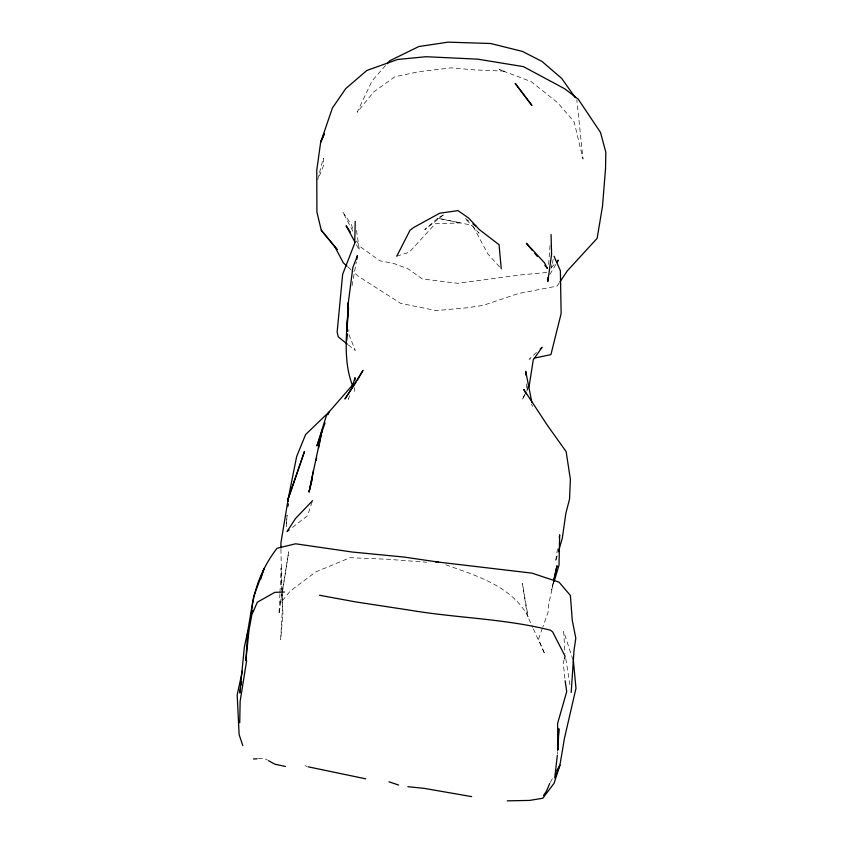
<?xml version="1.0" encoding="UTF-8"?>
<svg xmlns="http://www.w3.org/2000/svg" width="843" height="843" viewBox="0 0 843 843"><rect width="100%" height="100%" fill="white"/><g stroke="black" fill="none" stroke-linecap="round" stroke-linejoin="round"><path stroke-width="0.63" stroke-dasharray="4.21 3.16" d="M280.919 549.236L281.931 592.397M279.929 593.693L279.001 614.178L282.236 593.388M279.992 592.408L281.088 568.077L282.921 613.957L280.656 639.574L282.458 607.761L281.973 593.683M548.635 264.354L550.089 244.839M557.402 754.106L557.539 751.577M354.239 391.426L354.46 387.675M287.073 515.115L286.272 526.538L287.063 515.221M557.497 548.888L555.537 561.67L557.318 555.484M282.437 592.092L288.696 551.828L280.392 603.135L290.14 591.143L315.493 572.07L350.003 557.697L387 559.225L426.769 562.239M352.037 285.703L356.326 261.867M553.44 582.376L548.751 604.136L548.087 612.176L542.86 626.95M553.324 582.281L551.628 589.91L553.84 582.481M551.069 268.274L551.954 264.66M552.26 263.459L553.44 258.643M317.653 179.728L323.333 158.094L323.807 164.912L318.254 178.705M564.178 659.7L563.261 663.146L565.031 679.532M349.55 395.662L348.454 399.255L349.234 396.768M312.142 501.859L307.505 515.768L291.162 528.361M542.428 628.183L538.508 639.268L544.884 654.21L533.229 628.541M524.831 394.134L522.144 399.951L526.169 392.269M526.991 389.487L528.066 387.158M526.738 391.173L529.046 386.779M550.321 782.378L553.524 776.645M549.931 274.396L555.769 264.533M559.194 282.985L557.128 286.051L518.403 293.554L483.197 305.356L467.96 307.706L436.168 310.572L400.72 303.385L358.528 276.42L351.858 270.466M385.536 65.543L372.142 80.791L357.158 112.267L373.734 91.94L394.882 76.766L419.15 71.655L451.268 67.851L474.767 69.927L504.852 71.149L499.109 69.526L531.206 81.623L557.781 102.825L574.157 121.835L583.008 159.074L576.833 99.864M551.174 267.747L555.663 262.995M536.485 352.437L529.035 359.234L531.617 358.696M396.8 256.146L409.213 252.247L435.262 223.753L460.51 222.931L472.059 225.271M546.685 272.489L520.268 274.976L457.528 283.301L422.269 278.907L407.949 268.748L393.47 263.374L379.824 260.824L360.203 246.641L355.967 240.371M258.295 758.711L264.312 758.373L267.452 760.112M305.008 765.676L307.126 766.435M445.831 564.789C476.2 575.716 511.754 585.948 528.076 616.591L522.418 583.44L527.402 615.706L532.692 627.371M468.866 221.056L464.83 218.211L479.087 233.195L476.875 229.981M348.307 344.935L355.346 350.593L349.065 334.977L348.812 329.761M348.054 267.073L350.909 269.623M499.562 266.915L487.77 253.775L472.438 225.06M356.357 244.639L359.371 250.192L356.115 227.673M352.869 231.182L342.743 211.951L351.32 224.48L353.122 229.422M531.469 404.124L532.66 406.379M572.998 659.858L563.693 631.523L564.968 653.567M565.801 658.752L570.142 685.96M526.496 383.881L526.886 390.119M437.728 218.263L424.756 229.654L444.472 214.196L437.728 218.263L460.51 222.931L437.728 218.263"/><path stroke-width="1.26" d="M280.93 547.939L280.94 542.766L288.211 498.887L304.502 451.416L288.222 498.634L288.043 501.163M239.728 722.714L240.139 701.292L246.641 660.659M355.219 221.414L354.724 243.206L342.637 274.344L337.137 332.1L338.254 336.842L347.305 344.123M548.024 277.484L547.845 281.414L551.585 254.238L551.059 234.491M347.021 331.183L348.38 302.279L352.859 267.389L357.453 255.598L356.779 259.359M347.01 331.194L348.38 302.279C347.232 330.561 342.205 359.476 352.932 386.621M557.328 755.381L554.726 777.963L559.921 765.181L564.441 738.394L575.98 688.31L573.409 661.091M557.613 750.302L558.329 737.625M558.477 735.096L558.835 728.752L558.013 749.648L557.581 723.494L566.696 691.724L565.168 680.796M354.892 380.161L355.04 377.664L352.479 386.062M571.185 692.44L574.041 650.227L575.801 638.193L572.249 620.153L570.405 595.464L559.057 582.165L531.996 573.135L438.508 562.112L403.744 557.023L352.3 552.039L295.598 543.798L277.052 548.277C261.973 567.613 252.563 591.723 251.203 616.233L257.347 602.208L274.786 592.344L284.418 592.018M287.684 506.243L287.863 503.703M287.684 506.422L287.853 503.914M288.032 501.395L288.211 498.887M324.334 133.774L320.646 142.319L316.768 170.223L316.915 212.099L321.278 230.244L336.947 249.307M251.646 615.875L249.012 630.048L245.871 660.627L247.768 631.08L253.617 596.791L264.101 568.403L260.582 579.52M252.025 613.314L252.405 610.754M240.603 687.856L239.823 693.009L244.344 647.224L247.768 631.08L248.221 637.508M240.993 685.285L241.572 681.429M559.257 537.391L559.657 534.831L559.004 565.158L554.209 581.249M529.046 386.779L533.282 359.792L542.081 347.348L540.215 349.044M348.538 307.653L348.117 315.44M316.178 460.489L316.662 457.949M318.643 447.781L322.1 429.993L309.075 491.943L312.205 479.456M288.222 498.634L296.662 456.463L305.609 434.545L328.907 412.122L353.154 384.324M309.075 491.943L313.427 470.52M553.714 581.101L557.012 565.737L553.609 581.006M242.405 670.891L237.189 694.811L239.127 734.622L242.837 745.676M246.925 636.886L248.358 630.733M564.494 658.552L565.105 656.244L552.629 631.871L550.458 630.206C505.041 618.699 458.086 618.151 412.037 610.522L355.504 601.881L319.465 595.253M558.393 551.775L562.313 538.15L565.874 513.239L569.531 499.182L570.384 479.245L566.127 451.595L547.434 425.378L523.777 389.455L526.137 393.976M320.888 141.687L332.405 108.02L345.788 88.536L366.937 70.422L397.675 59.453L426.021 56.723L477.696 59.147L523.44 66.639L564.684 88.757L578.214 99.137L600.501 132.404L605.811 152.161L605.537 168.674L602.492 206.356L597.129 238.358L567.423 270.729L559.878 281.962M325.05 422.986L316.884 445.936L326.378 415.747L328.907 412.122L328.053 414.535M528.234 386.948L529.141 384.84L528.066 387.158M320.646 142.319L324.239 134.005M396.8 256.146L409.993 230.297L413.681 227.505L439.667 213.226L457.991 210.624L468.761 218.168L479.309 229.559L499.056 244.723L501.248 268.791M549.689 783.516L546.517 791.103L543.514 795.55M556.717 770.913L559.921 765.181L554.02 783.347L542.797 798.258L529.573 800.418L507.254 800.85M557.065 262.342L558.361 260.139L556.57 262.047M356.02 382.237L344.956 398.971L363.017 370.404L357.411 380.14M387.211 63.646L389.719 60.78L418.823 46.544L448.012 42.15L490.689 43.509L522.481 51.434L542.028 61.455L561.723 78.441L575.326 97.714M312.532 500.7L295.482 518.54L287.073 531.501L289.117 529.931M534.188 358.149L550.922 354.608L561.132 313.564L560.374 270.708L554.041 256.23M253.48 758.985L257.094 758.784M435.905 562.144L438.508 562.112M407.875 786.688L424.061 788.342L471.637 796.614M365.767 778.837L308.18 766.814M285.482 766.466L274.797 764.158L268.506 760.692M388.992 781.809L398.613 785.033M472.891 223.911L475.916 226.05M347.095 266.219L343.291 262.816L334.682 246.462L321.278 230.244M532.26 250.308L526.369 243.258L544.346 262.616L547.402 268.443L544.873 265.419M534.778 253.332L537.307 256.356M334.682 246.462L337.052 249.38M350.33 232.015L346.094 225.755L355.145 242.415M531.912 402.638L525.726 371.394L525.958 375.135M346.894 333.807L346.578 340.372L346.884 333.817M531.817 105.301L515.284 83.51L531.817 105.301"/></g></svg>
